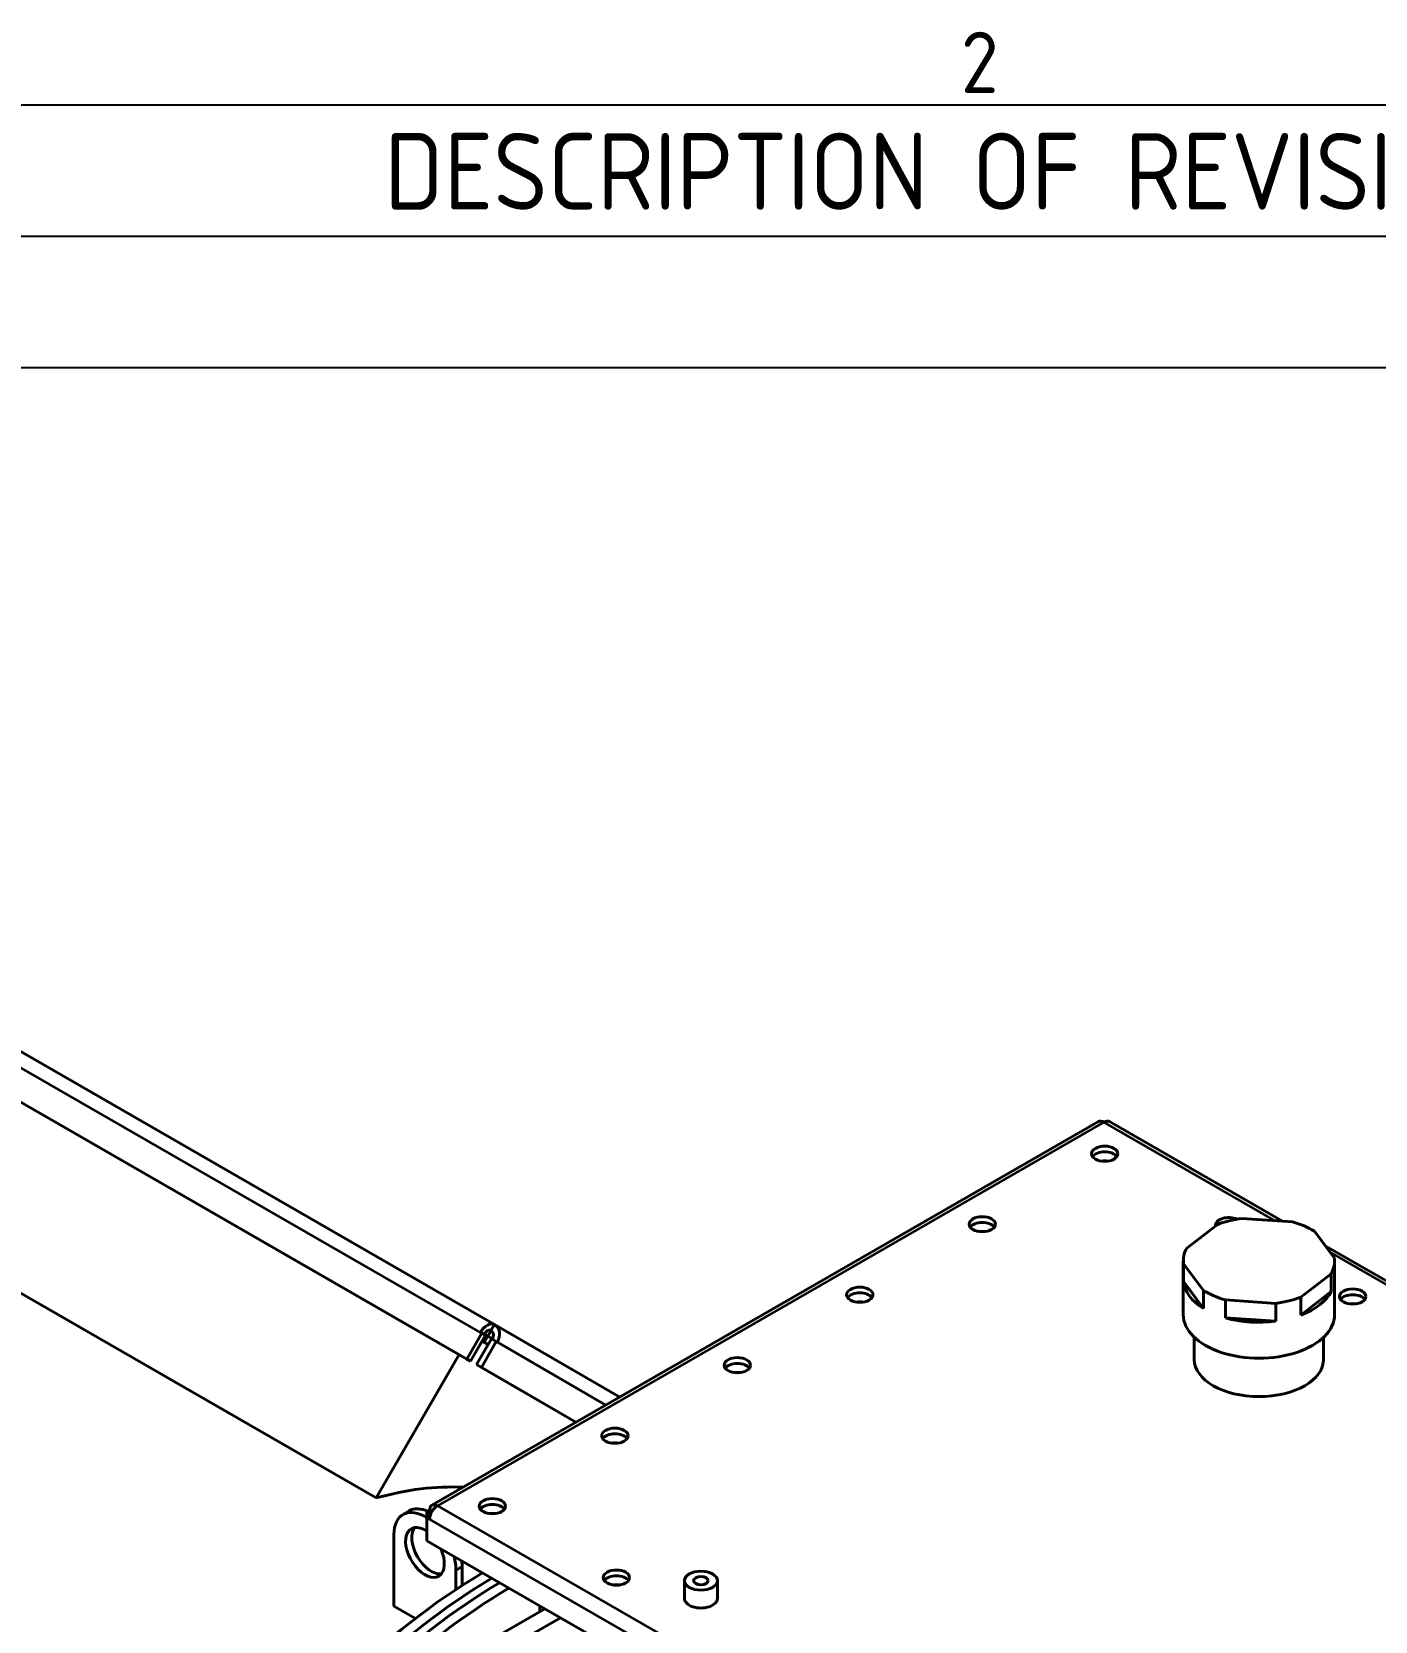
# Model space of a CAD drawing. Header units: millimetres. Extents: x 0 to 5887, y 0 to 4158.
# Drawn here: x 4935.1 to 5241.5, y 3672 to 4034.7 of the extents above; entities that cross this region are included whole.
import ezdxf

# ---------------------------------------------------------------- set-up
doc = ezdxf.new("R2010")
doc.units = ezdxf.units.MM
doc.header["$LTSCALE"] = 7
doc.layers.get('0').update_dxf_attribs({"color": 3, "lineweight": 25})
for name, color, linetype, lineweight in [('가시적인 것(ISO)', 3, 'Continuous', 40), ('가시적인 좁은 것(ISO)', 3, 'Continuous', 35), ('경계(ISO)', 7, 'Continuous', 25), ('기호(ISO)', 5, 'Continuous', 25)]:
    doc.layers.add(name, color=color, linetype=linetype, lineweight=lineweight)
doc.styles.add('ISO Proportiona M2B', font='isocp.shx')
doc.styles.add('문자 텍스트_PSTEK_POSCO', font='isocp.shx')

# ---------------------------------------------------------------- blocks, each defined once
blk = doc.blocks.new('경계 Default Border')
at = {"layer": '경계(ISO)', "flags": 128}
blk.add_lwpolyline([(20, 20), (20, 574), (821, 574), (821, 20), (20, 20)], dxfattribs=at)
at = {"layer": '경계(ISO)', "color": 2, "insert": (735.293, 574.381), "char_height": 2, "attachment_point": 7, "style": '문자 텍스트_PSTEK_POSCO'}
blk.add_mtext('2', dxfattribs=at)
blk = doc.blocks.new('리비전 내역')
at = {"layer": '기호(ISO)'}
for p, q in [((669, 574), (821, 574)), ((669, 569.72), (821, 569.72)), ((669, 565.44), (821, 565.44))]:
    blk.add_line(p, q, dxfattribs=at)
at = {"layer": '기호(ISO)', "color": 2, "insert": (716.507, 570.583), "char_height": 2.5, "attachment_point": 7, "style": 'ISO Proportiona M2B'}
blk.add_mtext('DESCRIPTION OF REVISION', dxfattribs=at)

msp = doc.modelspace()

# ---------------------------------------------------------------- linework, layer by layer
at = {"layer": '가시적인 것(ISO)'}
for p, q in [((4913.6502, 3812.8846), (5040.6466, 3739.7522)), ((5034.381, 3731.8279), (4906.7219, 3805.3419)), ((5035.181, 3731.3636), (4907.5219, 3804.8776)), ((5178.4202, 3786.0273), (5026.3922, 3698.4803)), ((5220.4029, 3763.288), (5180.9154, 3786.0273)), ((5013.7128, 3700.1355), (4907.6467, 3761.2149)), ((5205.4564, 3762.4963), (5198.5364, 3757.1524)), ((5222.6708, 3763.1343), (5211.1743, 3763.9135)), ((5232.2375, 3754.8683), (5227.6611, 3760.9913)), ((5448.2017, 3632.1074), (5230.132, 3757.6854)), ((5197.7731, 3741.9671), (5197.7731, 3754.2303)), ((5197.8087, 3753.5923), (5202.3852, 3747.4692)), ((5197.8087, 3749.5045), (5197.8087, 3753.5923)), ((5232.2731, 3741.9671), (5232.2731, 3754.2303)), ((5224.5898, 3745.9643), (5231.5099, 3751.3081)), ((5231.5099, 3751.3081), (5231.5099, 3747.2204)), ((5197.8087, 3749.5045), (5202.3852, 3743.3815)), ((5202.3852, 3747.4692), (5202.3852, 3743.3815)), ((5224.5898, 3741.8765), (5231.5099, 3747.2204)), ((5207.3754, 3745.3263), (5218.8719, 3744.5471)), ((5207.3754, 3741.2385), (5207.3754, 3745.3263)), ((5218.8719, 3744.5471), (5218.8719, 3740.4593)), ((5224.5898, 3741.8765), (5224.5898, 3745.9643)), ((5039.8499, 3738.3651), (5040.6497, 3739.7504)), ((5040.6558, 3739.7469), (5069.2436, 3723.1567)), ((5207.3754, 3741.2385), (5218.8719, 3740.4593)), ((5037.781, 3737.7168), (5034.381, 3731.8279)), ((5038.581, 3737.2526), (5035.181, 3731.3636)), ((5039.9467, 3736.4636), (5036.5467, 3730.5747)), ((5037.4497, 3737.9077), (5037.781, 3737.7168)), ((5037.6781, 3729.9231), (5041.0781, 3735.8121)), ((5038.581, 3737.2526), (5037.781, 3737.7168)), ((5039.1743, 3735.1258), (5037.8102, 3735.9175)), ((5038.3411, 3735.6567), (5037.8297, 3735.9512)), ((5038.2998, 3737.5268), (5039.1411, 3737.0423)), ((5038.2998, 3737.5268), (5039.1411, 3737.0423)), ((5039.1411, 3737.0423), (5038.3411, 3735.6567)), ((5039.1948, 3735.1613), (5038.3411, 3735.6567)), ((5039.1411, 3737.0423), (5039.8911, 3738.3414)), ((5039.1411, 3737.0423), (5040.2271, 3736.4121)), ((5039.1411, 3737.0423), (5040.2271, 3736.4121)), ((5039.7497, 3738.4228), (5039.8911, 3738.3414)), ((5039.8911, 3738.3414), (5039.9911, 3738.2833)), ((5039.9467, 3736.4636), (5041.0781, 3735.8121)), ((5041.0781, 3735.8121), (5041.3124, 3735.6761)), ((5200.2731, 3731.7477), (5200.2731, 3736.8164)), ((5229.7731, 3731.7477), (5229.7731, 3736.8164)), ((5032.6003, 3732.8497), (5013.7128, 3700.1355)), ((5035.181, 3731.3636), (5034.381, 3731.8279)), ((5036.5467, 3730.5747), (5037.6781, 3729.9231)), ((5059.2479, 3717.4006), (5036.5467, 3730.5747)), ((5059.2523, 3717.4031), (5037.6781, 3729.9231)), ((5019.8211, 3696.38), (5021.2353, 3697.1944)), ((5025.2607, 3696.9797), (5025.8721, 3697.3318)), ((5026.1208, 3696.4844), (5025.2607, 3696.9797)), ((5025.2607, 3696.9797), (5025.2607, 3695.6479)), ((5025.9803, 3696.0623), (5025.2607, 3695.6479)), ((5025.8721, 3695.2958), (5025.2607, 3695.6479)), ((5025.2607, 3695.6479), (5025.2607, 3690.3338)), ((5025.8721, 3697.3318), (5026.3874, 3697.035)), ((5017.7403, 3675.4352), (5017.7403, 3691.7861)), ((5025.2607, 3690.3338), (5293.7698, 3535.7097)), ((5031.8825, 3683.6422), (5031.8825, 3679.2502)), ((5033.2967, 3680.1757), (5033.2967, 3684.4566)), ((5083.9939, 3677.1835), (5083.9939, 3681.2712)), ((5091.4939, 3677.1835), (5091.4939, 3681.2712)), ((5022.6151, 3672.628), (5017.7403, 3675.4352)), ((5052.1485, 3674.8502), (5029.7611, 3661.9582)), ((5050.9744, 3674.1741), (5050.9744, 3675.5263)), ((5055.684, 3672.8142), (5033.2967, 3659.9222))]:
    msp.add_line(p, q, dxfattribs=at)
for centre, major_axis in [((5179.8446, 3778.677), (3, 0)), ((5151.9138, 3762.5928), (3, 0)), ((5123.9831, 3746.5086), (3, 0)), ((5236.4131, 3746.1014), (3, 0)), ((5096.0524, 3730.4243), (3, 0)), ((5068.1217, 3714.3401), (3, 0)), ((5040.191, 3698.2559), (3, 0)), ((5068.4752, 3681.968), (3, 0)), ((5087.7439, 3681.2712), (3.75, 0)), ((5087.7439, 3681.2712), (1.6618, 0))]:
    msp.add_ellipse(centre, major_axis=major_axis, ratio=0.5758617, dxfattribs=at)
for centre, major_axis, ratio, start_param, end_param in [((5179.8446, 3777.3689), (3, 0), 0.5758617, 0.38826696, 2.7533257), ((5179.8446, 3777.3689), (-3, 0), 0.5758617, 3.52985961, 5.89491835), ((5179.8446, 3775.3251), (3, 0), 0.5758617, 1.325741, 1.81585165), ((5179.8446, 3775.3251), (-3, 0), 0.5758617, 4.46733366, 4.9574443), ((5151.9138, 3761.2847), (3, 0), 0.5758617, 0.38826696, 2.7533257), ((5151.9138, 3761.2847), (-3, 0), 0.5758617, 3.52985961, 5.89491835), ((5151.9138, 3759.2409), (3, 0), 0.5758617, 1.325741, 1.81585165), ((5151.9138, 3759.2409), (-3, 0), 0.5758617, 4.46733366, 4.9574443), ((5208.1288, 3762.3892), (-3, 0), 0.5758617, 4.03475628, 6.36342402), ((5215.0231, 3754.2303), (-17.25, 0), 0.5758617, 4.93740063, 5.30025941), ((5215.0231, 3754.2303), (-17.25, 0), 0.5758617, 3.89020308, 4.25306186), ((5215.0231, 3754.2303), (-17.25, 0), 0.5758617, 5.98459818, 6.34745696), ((5215.0231, 3754.2303), (17.25, 0), 0.5758617, 5.98459818, 6.34745696), ((5123.9831, 3745.2005), (3, 0), 0.5758617, 0.38826696, 2.7533257), ((5123.9831, 3745.2005), (-3, 0), 0.5758617, 3.52985961, 5.89491835), ((5215.0231, 3750.1425), (-17.25, 0), 0.5758617, 0.06427165, 0.74861042), ((5215.0231, 3754.2303), (17.25, 0), 0.5758617, 3.89020308, 4.25306186), ((5215.0231, 3750.1425), (17.25, 0), 0.5758617, 5.30025941, 5.98459818), ((5236.4131, 3744.7933), (3, 0), 0.5758617, 0.38826696, 2.7533257), ((5236.4131, 3744.7933), (-3, 0), 0.5758617, 3.52985961, 5.89491835), ((5123.9831, 3743.1566), (3, 0), 0.5758617, 1.325741, 1.81585165), ((5123.9831, 3743.1566), (-3, 0), 0.5758617, 4.46733366, 4.9574443), ((5215.0231, 3754.2303), (17.25, 0), 0.5758617, 4.93740063, 5.30025941), ((5236.4131, 3742.7494), (3, 0), 0.5758617, 1.325741, 1.81585165), ((5236.4131, 3742.7494), (-3, 0), 0.5758617, 4.46733366, 4.9574443), ((5039.0497, 3736.9792), (1.5969, 2.7731), 0.57809312, 6.2812516, 7.85204793), ((5039.0497, 3736.9792), (1.6062, 2.7677), 0.81596928, 4.71511838, 6.2859147), ((5215.0231, 3741.9671), (17.25, 0), 0.5758617, 3.14159265, 6.28318531), ((5215.0231, 3750.1425), (-17.25, 0), 0.5758617, 1.1114692, 1.79580797), ((5036.7878, 3736.5345), (2.3816, -1.375), 0.00157785, 5.16149275, 7.40487787), ((5039.0497, 3736.9792), (0.7985, 1.3865), 0.57809312, 0.12339412, 1.56806319), ((5039.0497, 3736.9792), (0.8031, 1.3839), 0.81596928, 4.71568475, 6.16058687), ((5215.0231, 3731.7477), (14.75, 0), 0.5758617, 3.14159267, 6.28318531), ((5096.0524, 3729.1163), (3, 0), 0.5758617, 0.38826696, 2.7533257), ((5096.0524, 3729.1163), (-3, 0), 0.5758617, 3.52985961, 5.89491835), ((5096.0524, 3727.0724), (3, 0), 0.5758617, 1.325741, 1.81585165), ((5096.0524, 3727.0724), (-3, 0), 0.5758617, 4.46733366, 4.9574443), ((5068.1217, 3713.032), (3, 0), 0.5758617, 0.38826696, 2.7533257), ((5068.1217, 3713.032), (-3, 0), 0.5758617, 3.52985961, 5.89491835), ((5068.1217, 3710.9882), (3, 0), 0.5758617, 1.325741, 1.81585165), ((5068.1217, 3710.9882), (-3, 0), 0.5758617, 4.46733366, 4.9574443), ((4992.2845, 3590.7591), (61.1314, 106.1565), 0.57809312, 0.28744282, 0.53348835), ((5024.8114, 3687.7142), (-4.9903, 8.6658), 0.57809312, 5.43614249, 7.07051718), ((5026.2256, 3688.5286), (-4.9903, 8.6658), 0.57809312, 5.60787924, 6.28318531), ((5040.191, 3696.9478), (3, 0), 0.5758617, 0.38826696, 2.7533257), ((5040.191, 3696.9478), (-3, 0), 0.5758617, 3.52985961, 5.89491835), ((5040.191, 3694.9039), (3, 0), 0.5758617, 1.325741, 1.81585165), ((5040.191, 3694.9039), (-3, 0), 0.5758617, 4.46733366, 4.9574443), ((5024.8114, 3687.7142), (-3.119, 5.4161), 0.57809312, 5.39788809, 10.81050553), ((5026.2256, 3688.5286), (3.119, -5.4161), 0.57809312, 3.36939571, 6.05538225), ((5024.8114, 3687.7142), (4.9903, -8.6658), 0.57809312, 0.78733187, 1.14711744), ((5026.2256, 3688.5286), (-4.9903, 8.6658), 0.57809312, 3.92892453, 4.08237152), ((5039.6606, 3563.477), (73.6073, 127.8211), 0.57809312, 0.80017255, 2.03654264), ((5041.782, 3562.2554), (73.6073, 127.8211), 0.57809312, 0.80017255, 1.98541984), ((5041.782, 3562.2554), (73.6073, 127.8211), 0.57809312, 0.80017255, 1.98541984), ((5068.4752, 3680.66), (3, 0), 0.5758617, 0.38826696, 2.7533257), ((5068.4752, 3680.66), (-3, 0), 0.5758617, 3.52985961, 5.89491835), ((5043.5497, 3561.2374), (73.6073, 127.8211), 0.57809312, 0.80017255, 1.96657851), ((5043.5497, 3561.2374), (-73.6073, -127.8211), 0.57809312, 3.9417652, 5.10817116), ((5045.6711, 3560.0158), (-73.6073, -127.8211), 0.57809312, 3.9417652, 5.0884451), ((5068.4752, 3678.6161), (3, 0), 0.5758617, 1.325741, 1.81585165), ((5068.4752, 3678.6161), (-3, 0), 0.5758617, 4.46733366, 4.9574443), ((5087.7439, 3677.1835), (3.75, 0), 0.5758617, 3.14159265, 6.28318531)]:
    msp.add_ellipse(centre, major_axis=major_axis, ratio=ratio, start_param=start_param, end_param=end_param, dxfattribs=at)
for points in [[(5179.6678, 3785.9047), (5179.2061, 3786.1706), (5178.7487, 3786.2118), (5178.4205, 3786.0265)], [(5179.6678, 3785.9047), (5180.1294, 3786.1706), (5180.5868, 3786.2118), (5180.915, 3786.0265)], [(5025.9906, 3696.0999), (5025.9125, 3695.8208), (5025.8721, 3695.5467), (5025.8721, 3695.2958)]]:
    msp.add_open_spline(points, degree=3, dxfattribs=at)
for points, knots in [([(5027.6398, 3698.3577), (5027.1076, 3698.6642), (5026.581, 3698.6721), (5026.2515, 3698.3785), (5026.008, 3698.1616), (5025.8721, 3697.7866), (5025.8721, 3697.3318)], [0, 0, 0, 0, 0.57504459, 0.57504459, 0.57504459, 1, 1, 1, 1]), ([(5027.6398, 3698.3577), (5027.1076, 3698.0512), (5026.581, 3697.4526), (5026.2515, 3696.7795), (5026.1423, 3696.5566), (5026.0541, 3696.3266), (5025.9906, 3696.0999)], [0, 0, 0, 0, 0.575044589, 0.575044589, 0.575044589, 0.76555338, 0.76555338, 0.76555338, 0.76555338])]:
    msp.add_open_spline(points, degree=3, knots=knots, dxfattribs=at)
at = {"layer": '가시적인 좁은 것(ISO)'}
for p, q in [((5037.4497, 3737.9077), (4910.4533, 3811.04)), ((5179.6678, 3785.9047), (5027.6398, 3698.3577)), ((5218.7476, 3763.4002), (5179.6678, 3785.9047)), ((5446.9541, 3631.9848), (5231.2355, 3756.2089)), ((5066.0523, 3721.319), (5041.3124, 3735.6761)), ((5027.6398, 3698.3577), (5294.9262, 3544.4377)), ((5293.1584, 3541.3758), (5025.8721, 3695.2958)), ((5033.2967, 3684.4566), (5031.8825, 3683.6422))]:
    msp.add_line(p, q, dxfattribs=at)

# ---------------------------------------------------------------- block references
at = {"xscale": 7, "yscale": 7, "zscale": 7}
msp.add_blockref('경계 Default Border', (0, 0), dxfattribs=at)
at = {"layer": '기호(ISO)', "xscale": 7, "yscale": 7, "zscale": 7}
msp.add_blockref('리비전 내역', (0, 0), dxfattribs=at)

doc.saveas('drawing.dxf')
